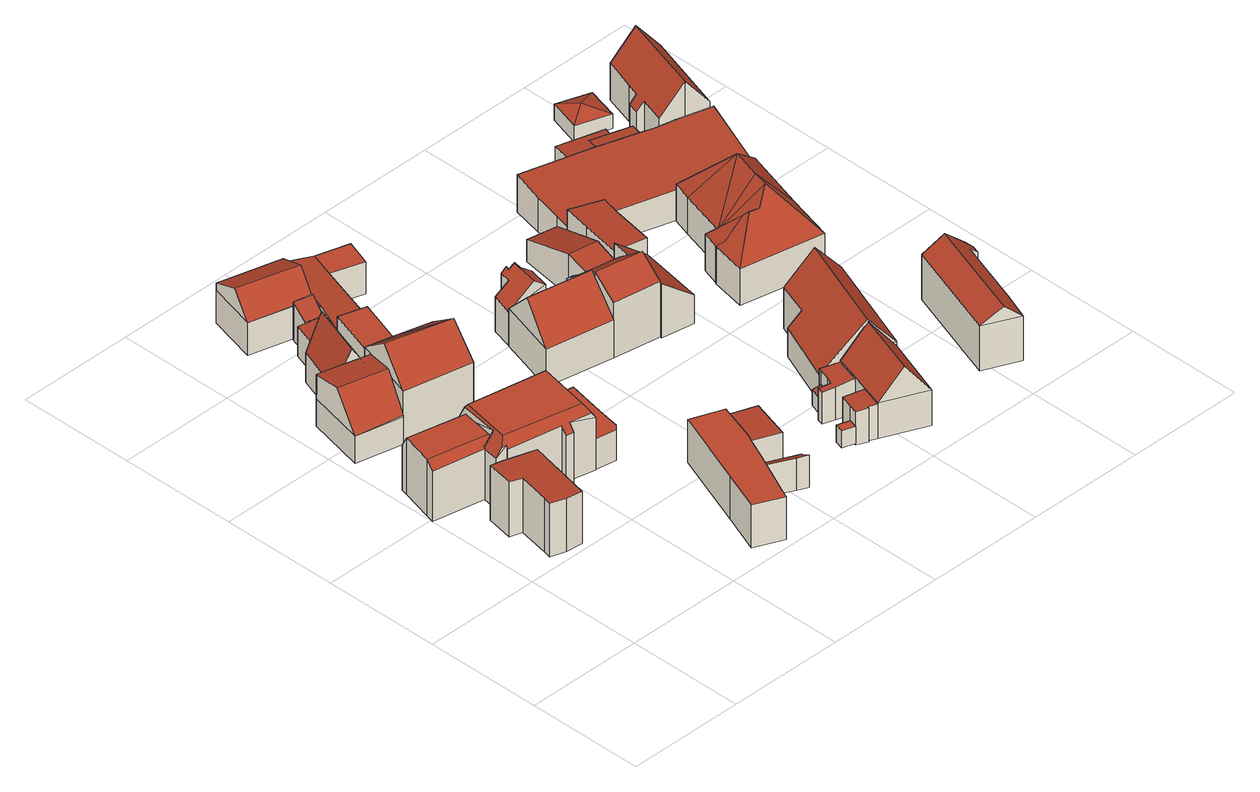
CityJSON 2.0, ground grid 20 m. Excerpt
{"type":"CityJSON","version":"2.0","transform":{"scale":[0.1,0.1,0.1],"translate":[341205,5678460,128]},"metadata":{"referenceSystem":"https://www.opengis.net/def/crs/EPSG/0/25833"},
"CityObjects":{
"building1":{"type":"Building","attributes":{"Dachtyp_tdc":"tdcPolyFlatRoof","Gemeindeschluessel":14729160,"Dachneigung":3.96,"QualitaetDacherkennung":87,"Geometrietyp2DReferenz":"3000","function":"31001_9998","roofType":"2100","measuredHeight":9.67},"geometry":[{"type":"MultiSurface","lod":"2","boundaries":[[[0,1,2,3]],[[1,4,5,2]],[[4,6,7,5]],[[6,8,9,7]],[[8,10,11,9]],[[10,12,13,11]],[[12,14,15,13]],[[14,16,17,15]],[[16,0,3,17]],[[16,14,12,10,8,6,4,1,0]],[[3,2,5,7,9,11,13,15,17]]],"semantics":{"surfaces":[{"type":"WallSurface"},{"type":"RoofSurface"},{"type":"GroundSurface"}],"values":[0,0,0,0,0,0,0,0,0,1,2]}}]},
"building2":{"type":"Building","attributes":{"Dachtyp_tdc":"tdcCutGableRoof","Gemeindeschluessel":14729160,"Dachneigung":0.14,"QualitaetDacherkennung":71,"Geometrietyp2DReferenz":"3000","function":"31001_9998","roofType":"9999","measuredHeight":10.04},"geometry":[{"type":"MultiSurface","lod":"2","boundaries":[[[18,19,20,21]],[[19,22,23,20]],[[22,24,25,23]],[[24,26,27,25]],[[26,28,29,27]],[[28,30,31,29]],[[30,32,33,31]],[[32,34,35,33]],[[34,36,37,35]],[[36,38,39,37]],[[38,18,21,39]],[[26,24,22,19,18,38]],[[36,34,32,30,28]],[[38,36,28,26]],[[21,20,23,25,27,29,31,33,35,37,39]]],"semantics":{"surfaces":[{"type":"WallSurface"},{"type":"RoofSurface"},{"type":"GroundSurface"}],"values":[0,0,0,0,0,0,0,0,0,0,0,1,1,1,2]}}]},
"building3":{"type":"Building","attributes":{"Dachtyp_tdc":"tdcFreeFormRoof","Gemeindeschluessel":14729160,"Dachneigung":0.094,"QualitaetDacherkennung":68,"Geometrietyp2DReferenz":"3000","function":"31001_9998","roofType":"5000","measuredHeight":11.68},"geometry":[{"type":"MultiSurface","lod":"2","boundaries":[[[40,41,42,43]],[[41,44,45,42]],[[44,46,47,45]],[[46,48,49,47]],[[48,50,23,49]],[[50,51,20,23]],[[51,52,21,20]],[[52,53,35,21]],[[53,54,55,35]],[[54,56,57,55]],[[56,58,59,57]],[[58,60,61,59]],[[60,40,43,61]],[[56,54,62,63,64]],[[41,40,60,58,64,63,65,66,46,44]],[[67,68,52,51,50,48,66,65]],[[67,62,54,53,68]],[[63,62,67,65]],[[58,56,64]],[[48,46,66]],[[53,52,68]],[[43,42,45,47,49,23,20,21,35,55,57,59,61]]],"semantics":{"surfaces":[{"type":"WallSurface"},{"type":"RoofSurface"},{"type":"GroundSurface"}],"values":[0,0,0,0,0,0,0,0,0,0,0,0,0,1,1,1,1,1,0,0,0,2]}}]},
"building4":{"type":"Building","attributes":{"Gemeindeschluessel":14729160,"Geometrietyp2DReferenz":"3000","function":"31001_9998","roofType":"9999"},"children":["building4-1","building4-2","building4-3","building4-4"]},
"building4-1":{"type":"BuildingPart","attributes":{"Dachtyp_tdc":"tdcGableRoof","Dachneigung":68.98,"QualitaetDacherkennung":15,"Geometrietyp2DReferenz":"3000","roofType":"3100","measuredHeight":11.62},"parents":["building4"],"geometry":[{"type":"MultiSurface","lod":"2","boundaries":[[[69,70,71,72]],[[73,74,75,76]],[[74,77,78,79,75]],[[80,69,72,81,82]],[[80,83,84,85,86,69]],[[84,87,88,89,90,85]],[[73,91,90,89,74]],[[74,89,88,77]],[[69,86,92,70]],[[72,71,76,75,79,81]],[[76,71,70,73]],[[82,81,79,78]],[[82,78,77,80]],[[90,91,92,86,85]],[[70,92,91,73]],[[83,87,84]],[[77,88,87,83,80]]],"semantics":{"surfaces":[{"type":"WallSurface"},{"type":"RoofSurface"},{"type":"GroundSurface"},{"type":"ClosureSurface"}],"values":[0,0,0,0,1,1,0,0,0,2,3,3,3,0,3,0,3]}}]},
"building4-2":{"type":"BuildingPart","attributes":{"Dachtyp_tdc":"tdcPolyFlatRoof","Dachneigung":19.46,"QualitaetDacherkennung":52,"Geometrietyp2DReferenz":"3000","roofType":"2100","measuredHeight":6.85},"parents":["building4"],"geometry":[{"type":"MultiSurface","lod":"2","boundaries":[[[93,94,95,96]],[[94,97,98,95]],[[97,99,100,98]],[[101,93,96,102,103]],[[101,104,99,97,94,93]],[[96,95,98,100,102]],[[103,104,101]],[[102,100,99,104,103]]],"semantics":{"surfaces":[{"type":"WallSurface"},{"type":"RoofSurface"},{"type":"GroundSurface"},{"type":"ClosureSurface"}],"values":[0,0,0,0,1,2,0,3]}}]},
"building4-3":{"type":"BuildingPart","attributes":{"Dachtyp_tdc":"tdcGableRoof","Dachneigung":48.7,"QualitaetDacherkennung":50,"Geometrietyp2DReferenz":"3000","roofType":"3100","measuredHeight":10.27},"parents":["building4"],"geometry":[{"type":"MultiSurface","lod":"2","boundaries":[[[105,106,107,108]],[[106,82,81,107]],[[78,109,110,79]],[[109,105,108,110]],[[111,112,113,105]],[[114,115,113,112,116,87,83]],[[78,77,88,116,112,111,109]],[[106,115,114,80,82]],[[105,113,115,106]],[[109,111,105]],[[108,107,81,79,110]],[[79,81,82,78]],[[88,87,116]],[[80,114,83]],[[82,80,77,78]],[[77,80,83,87,88]]],"semantics":{"surfaces":[{"type":"WallSurface"},{"type":"RoofSurface"},{"type":"GroundSurface"},{"type":"ClosureSurface"}],"values":[0,0,0,0,1,1,0,0,0,0,2,3,0,0,3,3]}}]},
"building4-4":{"type":"BuildingPart","attributes":{"Dachtyp_tdc":"tdcPolyFlatRoof","Dachneigung":6.94,"QualitaetDacherkennung":53,"Geometrietyp2DReferenz":"3000","roofType":"2100","measuredHeight":5.75},"parents":["building4"],"geometry":[{"type":"MultiSurface","lod":"2","boundaries":[[[117,118,119,100,99]],[[118,91,73,76,119]],[[92,120,121,71,70]],[[120,103,102,121]],[[120,92,91,118,117,104,103]],[[102,100,119,76,71,121]],[[99,104,117]],[[100,102,103,104,99]],[[70,71,76,73]],[[92,70,73,91]]],"semantics":{"surfaces":[{"type":"WallSurface"},{"type":"RoofSurface"},{"type":"GroundSurface"},{"type":"ClosureSurface"}],"values":[0,0,0,0,1,2,0,3,3,3]}}]},
"building5":{"type":"Building","attributes":{"Dachtyp_tdc":"tdcFreeFormRoof","Gemeindeschluessel":14729160,"Dachneigung":37.96,"QualitaetDacherkennung":60,"Geometrietyp2DReferenz":"3000","function":"31001_9998","roofType":"5000","measuredHeight":13.78},"geometry":[{"type":"MultiSurface","lod":"2","boundaries":[[[122,123,124,125]],[[123,126,127,124]],[[126,128,129,127]],[[128,130,131,129]],[[130,122,125,131]],[[130,132,122]],[[128,132,130]],[[132,128,133]],[[133,128,126]],[[132,133,126,123]],[[132,123,122]],[[125,124,127,129,131]]],"semantics":{"surfaces":[{"type":"WallSurface"},{"type":"RoofSurface"},{"type":"GroundSurface"}],"values":[0,0,0,0,0,1,1,1,0,1,0,2]}}]},
"building6":{"type":"Building","attributes":{"Dachtyp_tdc":"tdcPolyFlatRoof","Gemeindeschluessel":14729160,"Dachneigung":0,"QualitaetDacherkennung":85,"Geometrietyp2DReferenz":"3000","function":"31001_9998","roofType":"1000","measuredHeight":7.58},"geometry":[{"type":"MultiSurface","lod":"2","boundaries":[[[134,135,136,137]],[[135,138,139,136]],[[138,140,141,139]],[[140,142,143,141]],[[142,144,145,143]],[[144,146,147,145]],[[146,148,149,147]],[[148,150,151,149]],[[150,152,153,151]],[[152,134,137,153]],[[152,150,148,146,144,142,140,138,135,134]],[[137,136,139,141,143,145,147,149,151,153]]],"semantics":{"surfaces":[{"type":"WallSurface"},{"type":"RoofSurface"},{"type":"GroundSurface"}],"values":[0,0,0,0,0,0,0,0,0,0,1,2]}}]},
"building7":{"type":"Building","attributes":{"Dachtyp_tdc":"tdcPolyFlatRoof","Gemeindeschluessel":14729160,"Dachneigung":0,"QualitaetDacherkennung":6,"Geometrietyp2DReferenz":"3000","function":"31001_9998","roofType":"1000","measuredHeight":9.16},"geometry":[{"type":"MultiSurface","lod":"2","boundaries":[[[154,155,75,156]],[[155,157,119,75]],[[157,158,159,119]],[[158,154,156,159]],[[158,157,155,154]],[[156,75,119,159]]],"semantics":{"surfaces":[{"type":"WallSurface"},{"type":"RoofSurface"},{"type":"GroundSurface"}],"values":[0,0,0,0,1,2]}}]},
"building8":{"type":"Building","attributes":{"Dachtyp_tdc":"tdcPolyFlatRoof","Gemeindeschluessel":14729160,"Dachneigung":0,"QualitaetDacherkennung":53,"Geometrietyp2DReferenz":"3000","function":"31001_9998","roofType":"1000","measuredHeight":5.43},"geometry":[{"type":"MultiSurface","lod":"2","boundaries":[[[160,161,162,163]],[[161,164,165,162]],[[164,166,167,165]],[[166,168,169,167]],[[168,170,171,169]],[[170,160,163,171]],[[170,168,166,164,161,160]],[[163,162,165,167,169,171]]],"semantics":{"surfaces":[{"type":"WallSurface"},{"type":"RoofSurface"},{"type":"GroundSurface"}],"values":[0,0,0,0,0,0,1,2]}}]},
"building9":{"type":"Building","attributes":{"Dachtyp_tdc":"tdcFreeFormRoof","Gemeindeschluessel":14729160,"Dachneigung":25.3,"QualitaetDacherkennung":76,"Geometrietyp2DReferenz":"3000","function":"31001_9998","roofType":"5000","measuredHeight":9.47},"geometry":[{"type":"MultiSurface","lod":"2","boundaries":[[[172,173,174,175]],[[173,176,177,174]],[[176,178,179,177]],[[178,180,181,179]],[[180,172,175,181]],[[182,183,184,185]],[[186,182,185,176,187]],[[173,187,176]],[[172,186,187,173]],[[180,183,182,186,172]],[[178,184,183,180]],[[176,185,184,178]],[[175,174,177,179,181]]],"semantics":{"surfaces":[{"type":"WallSurface"},{"type":"RoofSurface"},{"type":"GroundSurface"}],"values":[0,0,0,0,0,1,1,0,0,0,0,0,2]}}]},
"building10":{"type":"Building","attributes":{"Dachtyp_tdc":"tdcPolyFlatRoof","Gemeindeschluessel":14729160,"Dachneigung":33.65,"QualitaetDacherkennung":73,"Geometrietyp2DReferenz":"3000","function":"31001_9998","roofType":"2100","measuredHeight":5.75},"geometry":[{"type":"MultiSurface","lod":"2","boundaries":[[[188,189,190,191]],[[189,192,193,190]],[[192,194,195,193]],[[194,196,197,195]],[[196,198,199,197]],[[198,188,191,199]],[[198,196,194,192,189,188]],[[191,190,193,195,197,199]]],"semantics":{"surfaces":[{"type":"WallSurface"},{"type":"RoofSurface"},{"type":"GroundSurface"}],"values":[0,0,0,0,0,0,1,2]}}]},
"building11":{"type":"Building","attributes":{"Dachtyp_tdc":"tdcPolyFlatRoof","Gemeindeschluessel":14729160,"Dachneigung":7.19,"QualitaetDacherkennung":81,"Geometrietyp2DReferenz":"3000","function":"31001_9998","roofType":"2100","measuredHeight":6.75},"geometry":[{"type":"MultiSurface","lod":"2","boundaries":[[[200,201,159,202]],[[201,203,119,159]],[[203,204,98,119]],[[204,205,95,98]],[[205,206,207,95]],[[206,208,209,207]],[[208,210,211,209]],[[210,200,202,211]],[[210,208,206,205,204,203,201,200]],[[202,159,119,98,95,207,209,211]]],"semantics":{"surfaces":[{"type":"WallSurface"},{"type":"RoofSurface"},{"type":"GroundSurface"}],"values":[0,0,0,0,0,0,0,0,1,2]}}]},
"building12":{"type":"Building","attributes":{"Dachtyp_tdc":"tdcPolyFlatRoof","Gemeindeschluessel":14729160,"Dachneigung":4.68,"QualitaetDacherkennung":77,"Geometrietyp2DReferenz":"3000","function":"31001_9998","roofType":"2100","measuredHeight":6.53},"geometry":[{"type":"MultiSurface","lod":"2","boundaries":[[[212,213,145,214]],[[213,215,143,145]],[[215,216,217,143]],[[216,212,214,217]],[[216,215,213,212]],[[214,145,143,217]]],"semantics":{"surfaces":[{"type":"WallSurface"},{"type":"RoofSurface"},{"type":"GroundSurface"}],"values":[0,0,0,0,1,2]}}]},
"building13":{"type":"Building","attributes":{"Dachtyp_tdc":"tdcPolyFlatRoof","Gemeindeschluessel":14729160,"Dachneigung":0,"QualitaetDacherkennung":73,"Geometrietyp2DReferenz":"3000","function":"31001_9998","roofType":"1000","measuredHeight":5.7},"geometry":[{"type":"MultiSurface","lod":"2","boundaries":[[[210,208,218,219]],[[208,220,221,218]],[[220,222,223,221]],[[222,210,219,223]],[[222,220,208,210]],[[219,218,221,223]]],"semantics":{"surfaces":[{"type":"WallSurface"},{"type":"RoofSurface"},{"type":"GroundSurface"}],"values":[0,0,0,0,1,2]}}]},
"building14":{"type":"Building","attributes":{"Dachtyp_tdc":"tdcPolyFlatRoof","Gemeindeschluessel":14729160,"Dachneigung":0,"QualitaetDacherkennung":9,"Geometrietyp2DReferenz":"3000","function":"31001_9998","roofType":"1000","measuredHeight":3},"geometry":[{"type":"MultiSurface","lod":"2","boundaries":[[[224,225,226,227]],[[225,228,229,226]],[[228,230,231,229]],[[230,224,227,231]],[[230,228,225,224]],[[227,226,229,231]]],"semantics":{"surfaces":[{"type":"WallSurface"},{"type":"RoofSurface"},{"type":"GroundSurface"}],"values":[0,0,0,0,1,2]}}]},
"building15":{"type":"Building","attributes":{"Dachtyp_tdc":"tdcFreeFormRoof","Gemeindeschluessel":14729160,"Dachneigung":46.45,"QualitaetDacherkennung":68,"Geometrietyp2DReferenz":"3000","function":"31001_9998","roofType":"5000","measuredHeight":12.19},"geometry":[{"type":"MultiSurface","lod":"2","boundaries":[[[232,233,234,235]],[[233,236,237,234]],[[236,238,239,237]],[[238,240,241,239]],[[240,242,243,241]],[[242,244,245,243]],[[244,232,235,245]],[[233,246,247,236]],[[232,244,242,240,238,247,246]],[[233,232,246]],[[238,236,247]],[[235,234,237,239,241,243,245]]],"semantics":{"surfaces":[{"type":"WallSurface"},{"type":"RoofSurface"},{"type":"GroundSurface"}],"values":[0,0,0,0,0,0,0,1,1,0,0,2]}}]},
"building16":{"type":"Building","attributes":{"Dachtyp_tdc":"tdcFreeFormRoof","Gemeindeschluessel":14729160,"Dachneigung":40.77,"QualitaetDacherkennung":52,"Geometrietyp2DReferenz":"3000","function":"31001_9998","roofType":"5000","measuredHeight":9.65},"geometry":[{"type":"MultiSurface","lod":"2","boundaries":[[[248,249,250,251]],[[249,252,253,250]],[[252,254,255,253]],[[254,256,257,255]],[[256,258,259,257]],[[258,260,261,259]],[[260,262,263,261]],[[262,264,265,263]],[[264,266,267,265]],[[266,248,251,267]],[[266,264,262,260,258,256,268,269]],[[254,252,249,248,269,268]],[[248,266,269]],[[256,254,268]],[[251,250,253,255,257,259,261,263,265,267]]],"semantics":{"surfaces":[{"type":"WallSurface"},{"type":"RoofSurface"},{"type":"GroundSurface"}],"values":[0,0,0,0,0,0,0,0,0,0,1,1,0,0,2]}}]},
"building17":{"type":"Building","attributes":{"Dachtyp_tdc":"tdcPolyFlatRoof","Gemeindeschluessel":14729160,"Dachneigung":11.41,"QualitaetDacherkennung":55,"Geometrietyp2DReferenz":"3000","function":"31001_9998","roofType":"2100","measuredHeight":3.01},"geometry":[{"type":"MultiSurface","lod":"2","boundaries":[[[270,271,272,273]],[[271,274,275,272]],[[274,276,277,275]],[[276,270,273,277]],[[276,274,271,270]],[[273,272,275,277]]],"semantics":{"surfaces":[{"type":"WallSurface"},{"type":"RoofSurface"},{"type":"GroundSurface"}],"values":[0,0,0,0,1,2]}}]},
"building18":{"type":"Building","attributes":{"Gemeindeschluessel":14729160,"Geometrietyp2DReferenz":"3000","function":"31001_9998","roofType":"9999"},"children":["building18-1","building18-2","building18-3"]},
"building18-1":{"type":"BuildingPart","attributes":{"Dachtyp_tdc":"tdcFreeFormRoof","Dachneigung":52.33,"QualitaetDacherkennung":60,"Geometrietyp2DReferenz":"3000","roofType":"5000","measuredHeight":11.91},"parents":["building18"],"geometry":[{"type":"MultiSurface","lod":"2","boundaries":[[[278,279,280,281,282]],[[279,283,284,280]],[[283,285,286,287,284]],[[288,285,283]],[[289,288,283,279]],[[289,279,278]],[[288,289,278,285]],[[281,280,284,287,290,291]],[[291,290,292,286,285,278,282,293]],[[290,287,286,292]],[[282,281,291,293]]],"semantics":{"surfaces":[{"type":"WallSurface"},{"type":"RoofSurface"},{"type":"GroundSurface"},{"type":"ClosureSurface"}],"values":[0,0,0,0,1,0,1,2,0,3,3]}}]},
"building18-2":{"type":"BuildingPart","attributes":{"Dachtyp_tdc":"tdcPolyFlatRoof","Dachneigung":4.54,"QualitaetDacherkennung":63,"Geometrietyp2DReferenz":"3000","roofType":"2100","measuredHeight":6.16},"parents":["building18"],"geometry":[{"type":"MultiSurface","lod":"2","boundaries":[[[286,294,295,287]],[[294,296,297,295]],[[296,298,299,297]],[[298,300,301,299]],[[300,302,303,301]],[[302,292,290,303]],[[302,300,298,296,294,286,292]],[[290,287,295,297,299,301,303]],[[287,290,292,286]]],"semantics":{"surfaces":[{"type":"WallSurface"},{"type":"RoofSurface"},{"type":"GroundSurface"},{"type":"ClosureSurface"}],"values":[0,0,0,0,0,0,1,2,3]}}]},
"building18-3":{"type":"BuildingPart","attributes":{"Dachtyp_tdc":"tdcPolyFlatRoof","Dachneigung":5.25,"QualitaetDacherkennung":75,"Geometrietyp2DReferenz":"3000","roofType":"2100","measuredHeight":6.11},"parents":["building18"],"geometry":[{"type":"MultiSurface","lod":"2","boundaries":[[[304,305,306,307]],[[305,308,309,306]],[[308,310,311,309]],[[310,312,313,311]],[[312,314,315,313]],[[314,316,317,315]],[[316,282,281,317]],[[293,304,307,291]],[[293,282,316,314,312,310,308,305,304]],[[307,306,309,311,313,315,317,281,291]],[[291,281,282,293]]],"semantics":{"surfaces":[{"type":"WallSurface"},{"type":"RoofSurface"},{"type":"GroundSurface"},{"type":"ClosureSurface"}],"values":[0,0,0,0,0,0,0,0,1,2,3]}}]},
"building19":{"type":"Building","attributes":{"Gemeindeschluessel":14729160,"Geometrietyp2DReferenz":"3000","function":"31001_9998","roofType":"9999"},"children":["building19-1","building19-2"]},
"building19-1":{"type":"BuildingPart","attributes":{"Dachtyp_tdc":"tdcGableRoof","Dachneigung":38.99,"QualitaetDacherkennung":74,"Geometrietyp2DReferenz":"3000","roofType":"3100","measuredHeight":12.43},"parents":["building19"],"geometry":[{"type":"MultiSurface","lod":"2","boundaries":[[[318,319,320,321,322]],[[323,324,325,326,327]],[[324,328,329,325]],[[328,330,234,329]],[[330,331,332,234]],[[331,333,235,332]],[[333,334,335,235]],[[334,318,322,335]],[[331,330,328,324]],[[324,323,319,318,334,333,331]],[[322,321,326,325,329,234,332,235,335]],[[327,320,319,323]],[[327,326,321,320]]],"semantics":{"surfaces":[{"type":"WallSurface"},{"type":"RoofSurface"},{"type":"GroundSurface"},{"type":"ClosureSurface"}],"values":[0,0,0,0,0,0,0,0,1,1,2,0,3]}}]},
"building19-2":{"type":"BuildingPart","attributes":{"Dachtyp_tdc":"tdcGableRoof","Dachneigung":20.3,"QualitaetDacherkennung":13,"Geometrietyp2DReferenz":"3000","roofType":"3100","measuredHeight":7.5},"parents":["building19"],"geometry":[{"type":"MultiSurface","lod":"2","boundaries":[[[320,336,337,321]],[[336,338,339,337]],[[338,340,341,339]],[[340,342,343,341]],[[342,344,345,343]],[[344,346,347,345]],[[346,348,349,347]],[[348,327,326,349]],[[346,344,342,340,338,336]],[[336,320,327,348,346]],[[321,337,339,341,343,345,347,349,326]],[[321,326,327,320]]],"semantics":{"surfaces":[{"type":"WallSurface"},{"type":"RoofSurface"},{"type":"GroundSurface"},{"type":"ClosureSurface"}],"values":[0,0,0,0,0,0,0,0,1,1,2,3]}}]},
"building20":{"type":"Building","attributes":{"Dachtyp_tdc":"tdcPolyFlatRoof","Gemeindeschluessel":14729160,"Dachneigung":38.83,"QualitaetDacherkennung":64,"Geometrietyp2DReferenz":"3000","function":"31001_9998","roofType":"2100","measuredHeight":9.68},"geometry":[{"type":"MultiSurface","lod":"2","boundaries":[[[350,351,349,329]],[[351,352,353,349]],[[352,354,355,353]],[[354,356,357,355]],[[356,350,329,357]],[[356,354,352,351,350]],[[329,349,353,355,357]]],"semantics":{"surfaces":[{"type":"WallSurface"},{"type":"RoofSurface"},{"type":"GroundSurface"}],"values":[0,0,0,0,0,1,2]}}]},
"building21":{"type":"Building","attributes":{"Dachtyp_tdc":"tdcFreeFormRoof","Gemeindeschluessel":14729160,"Dachneigung":45.36,"QualitaetDacherkennung":44,"Geometrietyp2DReferenz":"3000","function":"31001_9998","roofType":"5000","measuredHeight":12.38},"geometry":[{"type":"MultiSurface","lod":"2","boundaries":[[[358,359,360,361]],[[359,362,363,360]],[[362,364,365,363]],[[364,366,367,365]],[[366,368,369,367]],[[368,358,361,369]],[[359,358,370,371]],[[371,370,368,366,364,362]],[[358,368,370]],[[362,359,371]],[[361,360,363,365,367,369]]],"semantics":{"surfaces":[{"type":"WallSurface"},{"type":"RoofSurface"},{"type":"GroundSurface"}],"values":[0,0,0,0,0,0,1,1,0,0,2]}}]},
"building22":{"type":"Building","attributes":{"Dachtyp_tdc":"tdcPolyFlatRoof","Gemeindeschluessel":14729160,"Dachneigung":2.86,"QualitaetDacherkennung":85,"Geometrietyp2DReferenz":"3000","function":"31001_9998","roofType":"2100","measuredHeight":8.24},"geometry":[{"type":"MultiSurface","lod":"2","boundaries":[[[372,373,374,375]],[[373,376,377,374]],[[376,378,379,377]],[[378,380,381,379]],[[380,382,383,381]],[[382,372,375,383]],[[382,380,378,376,373,372]],[[375,374,377,379,381,383]]],"semantics":{"surfaces":[{"type":"WallSurface"},{"type":"RoofSurface"},{"type":"GroundSurface"}],"values":[0,0,0,0,0,0,1,2]}}]},
"building23":{"type":"Building","attributes":{"Dachtyp_tdc":"tdcFreeFormRoof","Gemeindeschluessel":14729160,"Dachneigung":40.94,"QualitaetDacherkennung":55,"Geometrietyp2DReferenz":"3000","function":"31001_9998","roofType":"5000","measuredHeight":10.38},"geometry":[{"type":"MultiSurface","lod":"2","boundaries":[[[384,385,386,387]],[[385,388,389,386]],[[388,390,391,389]],[[390,392,393,391]],[[392,394,395,393]],[[394,396,397,395]],[[396,398,399,397]],[[398,384,387,399]],[[400,401,396,394]],[[388,385,384,398,401,400,392,390]],[[398,396,401]],[[394,392,400]],[[387,386,389,391,393,395,397,399]]],"semantics":{"surfaces":[{"type":"WallSurface"},{"type":"RoofSurface"},{"type":"GroundSurface"}],"values":[0,0,0,0,0,0,0,0,1,1,0,0,2]}}]},
"building24":{"type":"Building","attributes":{"Dachtyp_tdc":"tdcFreeFormRoof","Gemeindeschluessel":14729160,"Dachneigung":49.62,"QualitaetDacherkennung":12,"Geometrietyp2DReferenz":"3000","function":"31001_9998","roofType":"5000","measuredHeight":13.91},"geometry":[{"type":"MultiSurface","lod":"2","boundaries":[[[402,403,404,405]],[[403,406,407,404]],[[406,408,409,407]],[[408,410,411,409]],[[410,412,413,411]],[[412,414,415,413]],[[414,416,417,415]],[[416,418,419,417]],[[418,420,421,419]],[[420,402,405,421]],[[422,423,418,416]],[[424,422,416,414]],[[424,414,412]],[[410,424,412]],[[408,424,410]],[[408,422,424]],[[408,423,422]],[[423,408,425]],[[426,427,425,408,406]],[[428,426,406,403]],[[428,403,402]],[[427,426,428,402,420]],[[423,425,427,420,418]],[[405,404,407,409,411,413,415,417,419,421]]],"semantics":{"surfaces":[{"type":"WallSurface"},{"type":"RoofSurface"},{"type":"GroundSurface"}],"values":[0,0,0,0,0,0,0,0,0,0,1,1,1,1,1,1,1,1,1,1,1,1,1,2]}}]},
"building25":{"type":"Building","attributes":{"name":"Lichtspiel-Theater","Dachtyp_tdc":"tdcPolyFlatRoof","Gemeindeschluessel":14729160,"Dachneigung":6.33,"QualitaetDacherkennung":85,"Geometrietyp2DReferenz":"3000","function":"31001_2090","roofType":"2100","measuredHeight":6.77},"geometry":[{"type":"MultiSurface","lod":"2","boundaries":[[[429,430,431,432]],[[430,433,434,431]],[[433,435,436,434]],[[435,437,438,436]],[[437,439,440,438]],[[439,441,442,440]],[[441,443,444,442]],[[443,445,446,444]],[[445,447,448,446]],[[447,449,450,448]],[[449,451,452,450]],[[451,453,454,452]],[[453,455,456,454]],[[455,429,432,456]],[[455,453,451,449,447,445,443,441,439,437,435,433,430,429]],[[432,431,434,436,438,440,442,444,446,448,450,452,454,456]]],"semantics":{"surfaces":[{"type":"WallSurface"},{"type":"RoofSurface"},{"type":"GroundSurface"}],"values":[0,0,0,0,0,0,0,0,0,0,0,0,0,0,1,2]}}]},
"building26":{"type":"Building","attributes":{"Dachtyp_tdc":"tdcPolyFlatRoof","Gemeindeschluessel":14729160,"Dachneigung":7.56,"QualitaetDacherkennung":71,"Geometrietyp2DReferenz":"3000","function":"31001_9998","roofType":"2100","measuredHeight":5.93},"geometry":[{"type":"MultiSurface","lod":"2","boundaries":[[[457,458,459,460]],[[458,461,462,459]],[[461,463,464,462]],[[463,465,466,464]],[[465,467,468,466]],[[467,469,470,468]],[[469,457,460,470]],[[469,467,465,463,461,458,457]],[[460,459,462,464,466,468,470]]],"semantics":{"surfaces":[{"type":"WallSurface"},{"type":"RoofSurface"},{"type":"GroundSurface"}],"values":[0,0,0,0,0,0,0,1,2]}}]},
"building27":{"type":"Building","attributes":{"Dachtyp_tdc":"tdcPolyFlatRoof","Gemeindeschluessel":14729160,"Dachneigung":7.45,"QualitaetDacherkennung":53,"Geometrietyp2DReferenz":"3000","function":"31001_9998","roofType":"2100","measuredHeight":5.97},"geometry":[{"type":"MultiSurface","lod":"2","boundaries":[[[467,465,466,468]],[[465,463,464,466]],[[463,471,472,464]],[[471,473,474,472]],[[473,467,468,474]],[[473,471,463,465,467]],[[468,466,464,472,474]]],"semantics":{"surfaces":[{"type":"WallSurface"},{"type":"RoofSurface"},{"type":"GroundSurface"}],"values":[0,0,0,0,0,1,2]}}]},
"building28":{"type":"Building","attributes":{"Dachtyp_tdc":"tdcTentRoof","Gemeindeschluessel":14729160,"Dachneigung":22.49,"QualitaetDacherkennung":85,"Geometrietyp2DReferenz":"3000","function":"31001_9998","roofType":"3500","measuredHeight":3.94},"geometry":[{"type":"MultiSurface","lod":"2","boundaries":[[[475,476,477,478]],[[476,479,480,477]],[[479,481,482,480]],[[481,475,478,482]],[[476,475,483]],[[479,476,483]],[[481,479,483]],[[475,481,483]],[[478,477,480,482]]],"semantics":{"surfaces":[{"type":"WallSurface"},{"type":"RoofSurface"},{"type":"GroundSurface"}],"values":[0,0,0,0,1,1,1,1,2]}}]},
"building29":{"type":"Building","attributes":{"Dachtyp_tdc":"tdcGableRoof","Gemeindeschluessel":14729160,"Dachneigung":52.17,"QualitaetDacherkennung":76,"Geometrietyp2DReferenz":"3000","function":"31001_9998","roofType":"3100","measuredHeight":11.71},"geometry":[{"type":"MultiSurface","lod":"2","boundaries":[[[484,485,486,487]],[[485,488,489,486]],[[488,490,491,489]],[[490,492,493,491]],[[492,494,495,493]],[[494,496,497,495]],[[496,498,499,497]],[[498,500,501,499]],[[500,502,503,501]],[[502,504,505,503]],[[504,484,487,505]],[[500,498,496,494]],[[494,492,490,488,485,484,504,502,500]],[[487,486,489,491,493,495,497,499,501,503,505]]],"semantics":{"surfaces":[{"type":"WallSurface"},{"type":"RoofSurface"},{"type":"GroundSurface"}],"values":[0,0,0,0,0,0,0,0,0,0,0,1,1,2]}}]}
},
"vertices":[
[49,293,106],[58,339,106],[58,339,9],[49,293,9],[79,335,105],[79,335,9],[135,322,101],[135,322,9],[110,209,101],[110,209,9],[82,212,103],[82,212,9],[56,220,104],[56,220,9],[59,233,104],[59,233,9],[69,286,105],[69,286,9],
[104,378,99],[89,382,100],[89,382,7],[104,378,7],[88,379,97],[88,379,7],[1,396,96],[1,396,7],[4,410,108],[4,410,7],[19,465,108],[19,465,7],[22,477,87],[22,477,7],[100,461,85],[100,461,7],[118,458,84],[118,458,7],[116,444,108],[116,444,7],[106,388,108],[106,388,7],
[187,316,99],[189,327,110],[189,327,7],[187,316,7],[99,345,108],[99,345,7],[100,348,113],[100,348,7],[83,352,96],[83,352,7],[88,379,96],[89,382,97],[104,378,121],[118,458,97],[268,429,100],[268,429,7],[245,315,100],[245,315,7],[202,324,110],[202,324,7],[200,314,99],[200,314,7],[251,419,124],[233,330,124],[239,317,111],[102,358,124],[93,350,112],[119,443,124],[116,446,119],
[105,748,57],[121,743,57],[121,743,6],[105,748,6],[156,731,57],[134,660,57],[134,660,6],[156,731,6],[129,643,57],[129,643,54],[129,643,6],[74,658,57],[74,658,6],[74,658,54],[89,654,99],[98,651,122],[129,740,122],[121,743,100],[112,648,99],[129,643,69],[134,660,70],[156,731,73],[156,731,63],[121,743,59],
[161,827,74],[192,819,75],[192,819,6],[161,827,6],[182,795,65],[182,795,6],[178,784,62],[178,784,6],[150,793,62],[150,793,6],[150,793,60],[161,790,62],
[20,567,54],[43,666,54],[43,666,6],[20,567,6],[99,550,54],[99,550,6],[99,550,57],[113,593,109],[31,613,109],[74,658,98],[43,666,98],[129,643,99],
[178,784,64],[159,739,63],[159,739,6],[139,797,59],[139,797,6],
[242,632,100],[215,526,100],[215,526,7],[242,632,7],[99,550,100],[99,550,7],[134,660,100],[134,660,7],[180,648,100],[180,648,7],[229,579,142],[117,605,145],
[268,32,86],[269,34,86],[269,34,10],[268,32,10],[294,99,86],[294,99,10],[345,233,86],[345,233,10],[400,212,86],[400,212,10],[379,147,86],[379,147,10],[372,133,86],[372,133,10],[358,101,86],[358,101,10],[325,31,86],[325,31,10],[316,10,86],[316,10,10],
[180,648,97],[134,660,97],[180,648,6],[159,739,97],[205,725,97],[205,725,6],
[245,315,62],[268,429,62],[268,429,8],[245,315,8],[308,421,62],[308,421,8],[295,356,62],[295,356,8],[288,317,62],[288,317,8],[280,309,62],[280,309,8],
[192,819,66],[161,827,66],[161,827,8],[192,819,8],[89,846,66],[89,846,8],[111,930,66],[111,930,8],[217,902,66],[217,902,8],[202,853,103],[217,902,79],[111,930,79],[98,881,103],[192,819,67],[161,827,67],
[405,78,68],[358,101,68],[358,101,11],[405,78,11],[372,133,44],[372,133,11],[439,102,44],[439,102,11],[436,96,48],[436,96,11],[423,70,68],[423,70,11],
[212,722,66],[205,725,67],[212,722,6],[159,739,73],[182,795,73],[192,819,72],[217,902,73],[217,902,6],[264,887,66],[264,887,6],[250,844,66],[250,844,6],
[431,130,71],[379,147,75],[431,130,10],[400,212,75],[451,198,71],[451,198,10],
[264,887,9],[250,844,9],[320,870,66],[320,870,9],[305,826,66],[305,826,9],
[539,93,42],[518,100,42],[518,100,12],[539,93,12],[523,115,42],[523,115,12],[544,108,42],[544,108,12],
[466,589,66],[445,476,75],[445,476,8],[466,589,8],[331,497,75],[331,497,8],[361,600,75],[361,600,8],[422,587,77],[422,587,8],[430,623,37],[430,623,8],[471,613,40],[471,613,8],[455,529,130],[346,549,130],
[414,640,105],[412,627,105],[412,627,9],[414,640,9],[430,623,91],[430,623,9],[422,587,91],[422,587,9],[361,600,68],[361,600,9],[371,636,71],[371,636,9],[393,631,90],[393,631,9],[397,650,90],[397,650,9],[406,649,98],[406,649,9],[404,642,98],[404,642,9],[403,591,105],[413,640,105],
[567,175,43],[553,180,40],[553,180,12],[567,175,12],[559,198,40],[559,198,12],[573,194,43],[573,194,12],
[604,187,72],[684,154,72],[684,154,9],[604,187,9],[604,187,70],[646,48,72],[646,48,9],[572,81,72],[572,81,70],[572,81,9],[609,65,125],[644,171,128],[584,119,9],[591,145,9],[584,119,70],[591,145,70],
[558,88,69],[558,88,9],[557,85,69],[557,85,9],[539,93,68],[539,93,9],[544,108,68],[544,108,9],[551,130,68],[551,130,9],
[560,154,67],[541,160,65],[541,160,9],[560,154,9],[544,171,65],[544,171,9],[563,165,67],[563,165,9],[567,175,67],[567,175,9],[573,194,67],[573,194,9],[575,200,67],[575,200,9],
[474,572,88],[494,568,88],[494,568,74],[494,568,8],[474,572,8],[541,559,89],[533,506,132],[533,506,8],[541,559,8],[541,559,73],[525,463,106],[525,463,8],[445,476,105],[453,520,132],[453,520,8],[466,589,76],[477,587,76],[477,587,8],
[502,620,83],[502,620,8],[517,718,47],[517,718,8],[569,709,46],[569,709,8],[565,685,55],[565,685,8],[556,638,73],[556,638,8],[551,612,83],[551,612,8],[544,572,76],[544,572,8],
[525,463,104],[544,572,105],[600,562,59],[600,562,8],[580,450,59],[580,450,8],[525,460,104],[525,460,8],
[751,329,80],[684,154,80],[684,154,8],[751,329,8],[575,200,56],[575,200,8],[618,304,59],[618,304,8],[639,297,82],[639,297,8],[660,353,81],[660,353,8],[709,340,132],[643,171,132],
[600,562,88],[544,572,91],[544,572,9],[600,562,9],[556,638,91],[556,638,9],[565,685,91],[565,685,9],[621,667,88],[621,667,9],[613,634,88],[613,634,9],
[919,236,74],[915,222,74],[915,222,9],[919,236,9],[902,226,85],[902,226,9],[864,113,84],[864,113,9],[842,61,88],[842,61,9],[782,87,89],[782,87,9],[842,260,89],[842,260,9],[907,240,86],[907,240,9],[816,73,113],[877,249,113],
[669,495,71],[670,495,71],[670,495,6],[669,495,6],[679,526,71],[679,526,6],[698,520,71],[698,520,6],[722,602,71],[722,602,6],[732,635,71],[732,635,6],[852,598,71],[852,598,6],[820,489,71],[820,489,6],[797,407,71],[797,407,6],[657,435,71],[657,435,6],[759,506,145],[752,480,145],[774,556,145],[727,466,123],[705,478,116],[710,470,124],[676,485,82],
[893,719,75],[852,598,60],[852,598,7],[893,719,7],[732,635,61],[732,635,7],[621,667,60],[621,667,7],[565,685,60],[565,685,7],[569,709,63],[569,709,7],[577,754,68],[577,754,7],[589,807,74],[589,807,7],[671,784,74],[671,784,7],[686,780,74],[686,780,7],[715,771,74],[715,771,7],[782,750,74],[782,750,7],[800,744,74],[800,744,7],[833,736,75],[833,736,7],
[671,784,68],[682,824,63],[682,824,9],[671,784,9],[760,801,63],[760,801,9],[756,789,64],[756,789,9],[724,799,64],[724,799,9],[715,771,68],[715,771,9],[686,780,68],[686,780,9],
[791,778,64],[791,778,9],[782,750,68],[782,750,9],
[834,900,33],[819,845,33],[819,845,8],[834,900,8],[759,862,36],[759,862,8],[775,917,36],[775,917,8],[794,882,47],
[824,803,57],[830,822,57],[830,822,7],[824,803,7],[840,819,71],[840,819,7],[847,840,71],[847,840,7],[864,894,72],[864,894,7],[903,882,124],[903,882,7],[941,871,74],[941,871,7],[897,731,74],[897,731,7],[860,743,124],[860,743,7],[821,756,72],[821,756,7],[835,799,72],[835,799,7]
]}
